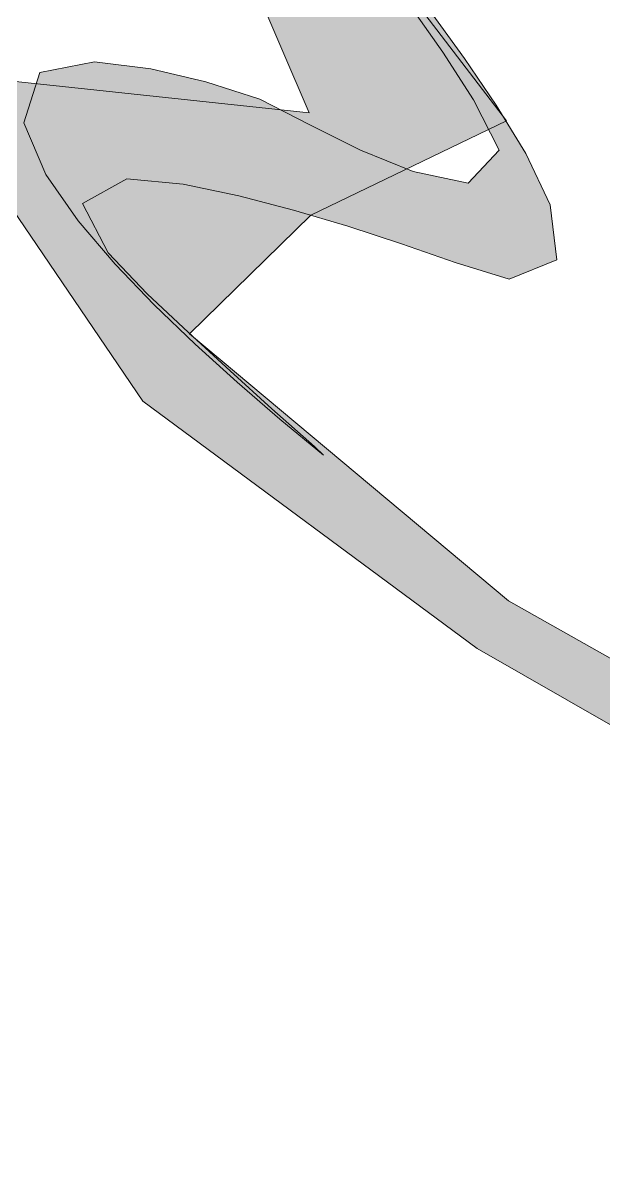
# Model space of a CAD drawing. Extents: x 0 to 1501, y 0 to 1747.
# Drawn here: x 95.488 to 96.877, y 1694.313 to 1697.063 of the extents above; entities that cross this region are included whole.
import ezdxf

# ---------------------------------------------------------------- set-up
doc = ezdxf.new("R2010")
doc.units = 0
doc.layers.get('0').update_dxf_attribs({"lineweight": 0})

msp = doc.modelspace()

# ---------------------------------------------------------------- hatches: boundary and pattern name
at = {"true_color": 0xa8a9ab}
h = msp.add_hatch(color=256, dxfattribs=at)
h.dxf.hatch_style = 1
h.paths.add_polyline_path([(102.525, 1693.006), (101.8316, 1693.4875), (100.9954, 1694.0269), (100.1654, 1694.5758), (99.3269, 1695.111), (98.3966, 1695.4035), (97.5152, 1695.194), (96.6495, 1695.6823), (95.8868, 1696.3203), (96.1765, 1696.6041), (96.644, 1696.8292), (96.0403, 1697.6193), (95.3755, 1698.3595), (94.702, 1699.0918), (94.1028, 1699.8857), (93.5932, 1700.7168), (93.1817, 1701.6224), (92.9473, 1702.5829), (93.615, 1703.2309), (94.5271, 1702.8774), (95.5008, 1702.6891), (96.3339, 1703.1235), (96.3847, 1704.0995), (96.0008, 1705.0125), (95.3734, 1705.7813), (94.4999, 1706.2164), (93.618, 1705.8079), (92.6438, 1705.8756), (92.0424, 1706.6252), (91.7747, 1707.5816), (91.7388, 1708.5736), (91.8853, 1709.5479), (91.9267, 1710.5189), (91.871, 1711.5124), (91.7987, 1712.5048), (91.6739, 1713.4917), (91.4256, 1714.4534), (90.7469, 1715.1052), (89.8963, 1714.6319), (89.1854, 1715.0741), (89.1072, 1716.057), (89.4011, 1716.9873), (90.323, 1716.9349), (91.2195, 1717.0093), (91.6678, 1717.8805), (91.7878, 1718.8674), (91.805, 1719.862), (91.7468, 1720.8552), (92.1832, 1721.3716), (92.1668, 1722.2821), (92.177, 1723.2754), (92.4523, 1724.228), (92.8962, 1725.0857), (93.7604, 1725.4598), (94.7397, 1725.3645), (95.4441, 1726.0371), (95.7077, 1726.9819), (95.4288, 1727.9151), (94.5914, 1728.3711), (94.1304, 1728.6716), (94.4514, 1729.6106), (94.8943, 1730.5015), (95.3633, 1731.3789), (95.7103, 1732.3087), (95.4669, 1733.1932), (95.3705, 1733.6603), (96.309, 1733.8308), (96.9046, 1734.6226), (97.348, 1735.5134), (97.1109, 1736.3732), (96.4194, 1735.9164), (95.9349, 1735.0482), (95.1634, 1734.647), (94.2841, 1734.233), (93.7274, 1733.4178), (94.2173, 1732.9284), (94.8975, 1733.1349), (94.595, 1732.1893), (94.1482, 1731.3007), (93.6801, 1730.4228), (93.5232, 1729.8196), (93.1677, 1728.9389), (93.4442, 1728.0539), (94.3963, 1728.1532), (94.8185, 1727.3969), (94.5567, 1726.4521), (93.6952, 1726.0653), (92.7173, 1726.1557), (91.9679, 1725.5203), (91.4887, 1724.6526), (91.2313, 1723.6927), (91.1647, 1722.7022), (91.265, 1721.7126), (91.3914, 1720.9862), (91.4122, 1720.0033), (91.4391, 1719.0086), (91.3321, 1718.0216), (90.7493, 1717.3115), (89.8312, 1717.6536), (89.0274, 1717.1549), (88.81, 1716.1899), (88.8299, 1715.1964), (89.2482, 1714.3072), (90.1248, 1714.1972), (90.9593, 1714.5628), (91.2893, 1713.6372), (91.4174, 1712.6506), (91.5051, 1711.6595), (91.5493, 1710.6654), (91.7952, 1709.8021), (91.3891, 1708.999), (91.3737, 1708.0084), (91.5637, 1707.0328), (91.9171, 1706.1047), (92.6406, 1705.453), (93.6089, 1705.287), (94.48, 1705.7149), (95.3216, 1705.3311), (95.8393, 1704.4878), (95.9704, 1703.5172), (95.1641, 1703.1265), (94.2206, 1703.4321), (93.2747, 1703.6595), (92.5976, 1702.9968), (92.6925, 1702.0201), (93.0794, 1701.104), (93.6405, 1700.3281), (94.0165, 1699.5559), (94.6693, 1698.8057), (95.3285, 1698.0603), (95.9769, 1697.3055), (96.173, 1696.8484), (95.2389, 1696.9484), (95.7749, 1696.1593), (96.5742, 1695.5681), (97.4373, 1695.0743), (98.3869, 1694.8475), (99.2297, 1694.9556), (100.0478, 1694.3892), (100.8899, 1693.8592), (101.7386, 1693.3396), (102.2008, 1692.6016), (103.0926, 1692.1854), (104.0653, 1692.0111), (105.0553, 1691.9786), (105.1996, 1691.8424), (104.2134, 1691.9039), (105.1428, 1691.6305), (106.1289, 1691.4973), (106.0228, 1691.5263), (105.0448, 1691.7089), (105.2895, 1691.7493), (105.9212, 1691.8749), (104.9554, 1692.1047), (103.963, 1692.1553), (102.9941, 1692.3113), (102.525, 1693.006)])
at = {"true_color": 0xffffff}
h = msp.add_hatch(color=256, dxfattribs=at)
h.dxf.hatch_style = 1
h.paths.add_polyline_path([(95.785, 1696.416), (95.6919, 1696.5141), (95.6304, 1696.6322), (95.737, 1696.6905), (95.8716, 1696.6778), (96.0041, 1696.6504), (96.135, 1696.6161), (96.2647, 1696.5774), (96.3935, 1696.5356), (96.5213, 1696.4912), (96.6504, 1696.4513), (96.765, 1696.497), (96.7485, 1696.6291), (96.6904, 1696.7512), (96.6198, 1696.8666), (96.5438, 1696.9786), (96.4645, 1697.0883), (96.3829, 1697.1963), (96.2997, 1697.3031), (96.215, 1697.4086), (96.1292, 1697.5133), (96.0423, 1697.6171), (95.9546, 1697.7202), (95.8659, 1697.8225), (95.7765, 1697.9241), (95.6863, 1698.025), (95.5953, 1698.1252), (95.5036, 1698.2247), (95.5647, 1698.1573), (95.6526, 1698.0543), (95.7399, 1697.9509), (95.8267, 1697.8471), (95.913, 1697.7428), (95.9987, 1697.638), (96.0837, 1697.5327), (96.1681, 1697.4268), (96.2515, 1697.3202), (96.3336, 1697.2127), (96.4142, 1697.1039), (96.4922, 1696.9933), (96.5658, 1696.8797), (96.6266, 1696.759), (96.5529, 1696.6806), (96.421, 1696.7085), (96.2957, 1696.7595), (96.1746, 1696.82), (96.0544, 1696.8815), (95.9254, 1696.9224), (95.7939, 1696.9541), (95.6597, 1696.9704), (95.5286, 1696.945), (95.4903, 1696.8249), (95.5433, 1696.701), (95.6207, 1696.5901), (95.7085, 1696.4871), (95.8021, 1696.3894), (95.8997, 1696.2955), (96.0001, 1696.2047), (96.1026, 1696.1164), (96.2071, 1696.0303), (96.1851, 1696.0515), (96.0837, 1696.1411), (95.9834, 1696.232), (95.884, 1696.3239), (95.785, 1696.416)])

# ---------------------------------------------------------------- linework, layer by layer
at = {"true_color": 0xa8a9ab}
for points in [[(91.5637, 1707.0328), (91.9171, 1706.1047), (92.6406, 1705.453), (93.6089, 1705.287), (94.48, 1705.7149), (95.3216, 1705.3311), (95.8393, 1704.4878), (95.9704, 1703.5172), (95.1641, 1703.1265), (94.2206, 1703.4321), (93.2747, 1703.6595), (92.5976, 1702.9968), (92.6925, 1702.0201), (93.0794, 1701.104), (93.6405, 1700.3281), (94.0165, 1699.5559), (94.6693, 1698.8057), (95.3285, 1698.0603), (95.9769, 1697.3055), (96.173, 1696.8484), (95.2389, 1696.9484), (95.7749, 1696.1593), (96.5742, 1695.5681), (97.4373, 1695.0743)], [(97.5152, 1695.194), (96.6495, 1695.6823), (95.8868, 1696.3203), (96.1765, 1696.6041), (96.644, 1696.8292), (96.0403, 1697.6193), (95.3755, 1698.3595), (94.702, 1699.0918), (94.1028, 1699.8857), (93.5932, 1700.7168), (93.1817, 1701.6224), (92.9473, 1702.5829), (93.615, 1703.2309), (94.5271, 1702.8774), (95.5008, 1702.6891), (96.3339, 1703.1235), (96.3847, 1704.0995), (96.0008, 1705.0125), (95.3734, 1705.7813), (94.4999, 1706.2164), (93.618, 1705.8079), (92.6438, 1705.8756), (92.0424, 1706.6252)]]:
    msp.add_lwpolyline(points, dxfattribs=at)
at = {"true_color": 0xffffff}
for points in [[(96.4142, 1697.1039), (96.4922, 1696.9933), (96.5658, 1696.8797), (96.6266, 1696.759), (96.5529, 1696.6806), (96.421, 1696.7085), (96.2957, 1696.7595), (96.1746, 1696.82), (96.0544, 1696.8815), (95.9254, 1696.9224), (95.7939, 1696.9541), (95.6597, 1696.9704), (95.5286, 1696.945), (95.4903, 1696.8249), (95.5433, 1696.701), (95.6207, 1696.5901), (95.7085, 1696.4871), (95.8021, 1696.3894), (95.8997, 1696.2955), (96.0001, 1696.2047), (96.1026, 1696.1164), (96.2071, 1696.0303), (96.1851, 1696.0515), (96.0837, 1696.1411), (95.9834, 1696.232), (95.884, 1696.3239), (95.785, 1696.416), (95.785, 1696.416)], [(95.785, 1696.416), (95.6919, 1696.5141), (95.6304, 1696.6322), (95.737, 1696.6905), (95.8716, 1696.6778), (96.0041, 1696.6504), (96.135, 1696.6161), (96.2647, 1696.5774), (96.3935, 1696.5356), (96.5213, 1696.4912), (96.6504, 1696.4513), (96.765, 1696.497), (96.7485, 1696.6291), (96.6904, 1696.7512), (96.6198, 1696.8666), (96.5438, 1696.9786), (96.4645, 1697.0883)]]:
    msp.add_lwpolyline(points, dxfattribs=at)

doc.saveas('drawing.dxf')
